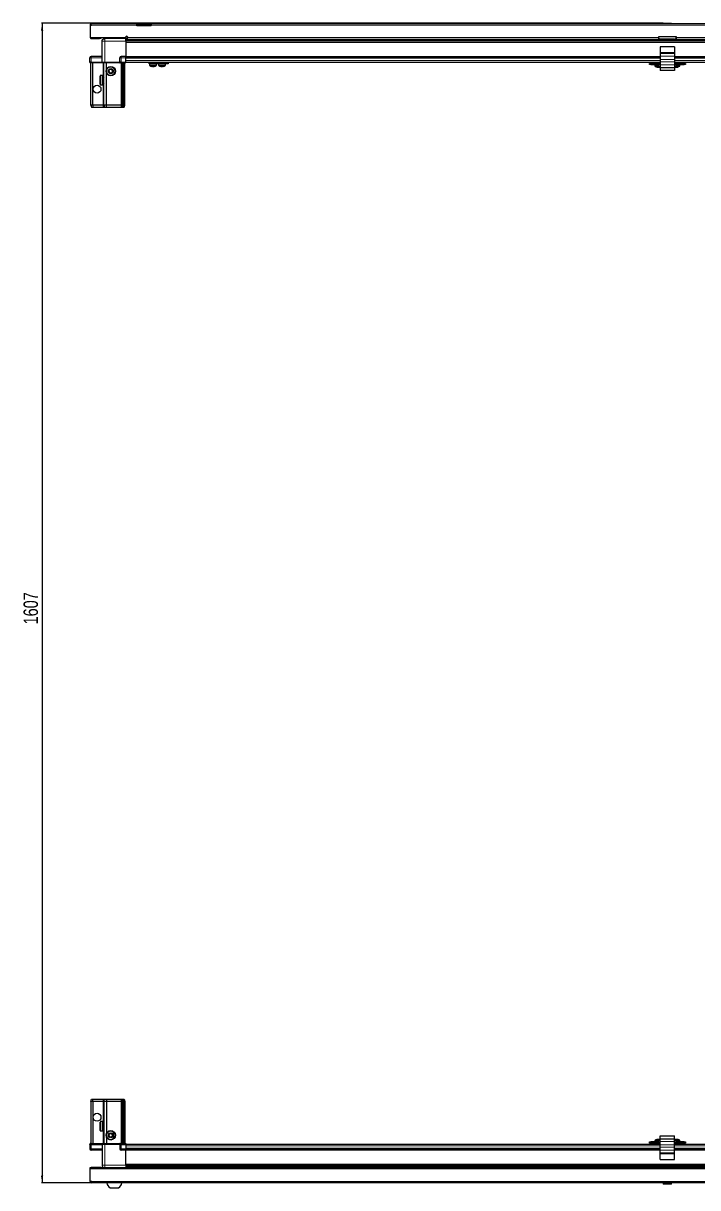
# Model space of a CAD drawing. Header units: millimetres. Extents: x 1132 to 6686, y -999 to 2272.
# Drawn here: x 1220 to 2154, y -999 to 614 of the extents above; entities that cross this region are included whole.
import ezdxf

# ---------------------------------------------------------------- set-up
doc = ezdxf.new("R2010")
doc.units = ezdxf.units.MM
doc.layers.add('FORMAT', color=7, linetype='Continuous')
doc.styles.add('SLDTEXTSTYLE0', font='TXT', dxfattribs={"width": 0.75})
doc.dimstyles.new('SLDDIMSTYLE0', dxfattribs={"dimtxt": 20, "dimasz": 10, "dimexe": 0, "dimexo": 0.0625, "dimgap": 5, "dimtad": 2, "dimdec": 1, "dimrnd": 1e-09, "dimzin": 12, "dimdsep": 46, "dimtxsty": 'SLDTEXTSTYLE0', "dimsah": 1, "dimcen": 0.09, "dimadec": 0, "dimazin": 3, "dimtfac": 1, "dimtofl": 0, "dimtmove": 0, "dimatfit": 3, "dimfxl": 0, "dimfrac": 2, "dimtolj": 1, "dimtzin": 12, "dimarcsym": 0})

# ---------------------------------------------------------------- blocks, each defined once
blk = doc.blocks.new('_D_11')
at = {"layer": 'FORMAT'}
for p, q in [((2106.7, 614.4), (1245.5, 614.4)), ((1246.5, 614.4), (1246.5, -992.6)), ((1315.1, -992.6), (1245.5, -992.6))]:
    blk.add_line(p, q, dxfattribs=at)
for points in [[(1246.5, 614.4), (1244.9, 604.4), (1248, 604.4)], [(1246.5, -992.6), (1248, -982.6), (1244.9, -982.6)]]:
    blk.add_solid(points, dxfattribs=at)
at = {"layer": 'FORMAT', "insert": (1220.7, -218.6), "char_height": 20, "attachment_point": 1, "rotation": 90, "style": 'SLDTEXTSTYLE0'}
blk.add_mtext('1607', dxfattribs=at)

msp = doc.modelspace()

# ---------------------------------------------------------------- linework, layer by layer
at = {"color": 7, "linetype": 'Continuous', "lineweight": 25}
for p, q in [((1314.59, 614.14), (1377.49, 614.14)), ((1337.85, 614.44), (1337.85, 614.14)), ((1337.85, 614.44), (1349.42, 614.44)), ((1349.42, 614.14), (1349.42, 614.44)), ((1377.49, 612.04), (1377.49, 614.14)), ((1377.49, 614.14), (1387.49, 614.14)), ((1387.49, 614.14), (1397.49, 614.14)), ((1397.49, 614.14), (2827.49, 614.14)), ((1397.49, 614.14), (1397.49, 612.04)), ((2106.7, 614.44), (2106.7, 614.14)), ((2106.7, 614.44), (2118.27, 614.44)), ((2118.27, 614.14), (2118.27, 614.44)), ((1313.99, 612.04), (1312.99, 612.04)), ((1312.99, 612.04), (1312.99, 611.14)), ((1312.99, 611.14), (1312.99, 594.64)), ((1313.99, 611.14), (1312.99, 611.14)), ((1313.99, 612.04), (1313.99, 611.14)), ((1387.49, 612.64), (1377.49, 612.64)), ((1377.49, 611.14), (1377.49, 612.04)), ((1397.49, 611.14), (1377.49, 611.14)), ((1397.49, 612.64), (1387.49, 612.64)), ((1397.49, 611.14), (1397.49, 612.04)), ((1312.99, 594.64), (1362.49, 594.64)), ((1315.09, 593.14), (1325.99, 593.14)), ((1327.99, 593.14), (1325.99, 593.14)), ((1327.99, 594.64), (1327.99, 593.14)), ((1329.49, 560.64), (1329.49, 589.64)), ((1333.24, 594.64), (1333.24, 593.14)), ((1362.49, 593.14), (1333.49, 593.14)), ((1359.74, 593.14), (1359.74, 594.64)), ((1362.49, 594.64), (1362.49, 595.49)), ((1362.49, 594.64), (1362.49, 593.14)), ((1362.49, 592.49), (1386.37, 592.49)), ((2862.49, 590.7), (1362.49, 590.7)), ((2862.49, 590.66), (1362.49, 590.66)), ((1362.49, 589.64), (1362.49, 568.64)), ((1364.49, 595.49), (1364.49, 594.74)), ((1364.49, 592.64), (1364.49, 594.74)), ((1364.49, 592.64), (2099.99, 592.64)), ((1380.99, 592.64), (1380.99, 592.49)), ((1381.15, 592.64), (1381.15, 592.49)), ((1381.36, 592.64), (1381.36, 592.49)), ((1381.91, 592.64), (1381.91, 592.49)), ((1382.32, 592.64), (1382.32, 592.49)), ((1383.21, 592.64), (1383.21, 592.49)), ((1383.79, 592.64), (1383.79, 592.49)), ((1384.93, 592.64), (1384.93, 592.49)), ((1385.63, 592.64), (1385.63, 592.49)), ((1386.37, 592.49), (1386.91, 592.49)), ((1386.91, 592.64), (1386.91, 592.49)), ((1386.91, 592.49), (1387.64, 592.49)), ((1386.91, 592.49), (1386.91, 592.49)), ((1387.09, 592.64), (1387.09, 592.49)), ((1387.59, 592.64), (1387.59, 592.49)), ((1387.64, 592.64), (1387.64, 592.49)), ((1387.64, 592.49), (1388.61, 592.49)), ((1387.64, 592.49), (1387.64, 592.49)), ((1388.61, 592.49), (2836.37, 592.49)), ((1388.93, 592.64), (1388.93, 592.49)), ((1388.95, 592.64), (1388.95, 592.49)), ((1389.64, 592.64), (1389.64, 592.49)), ((1390.82, 592.64), (1390.82, 592.49)), ((1391.43, 592.64), (1391.43, 592.49)), ((1392.38, 592.64), (1392.38, 592.49)), ((1392.84, 592.64), (1392.84, 592.49)), ((1393.47, 592.64), (1393.47, 592.49)), ((1393.72, 592.64), (1393.72, 592.49)), ((1393.96, 592.64), (1393.96, 592.49)), ((1393.99, 592.64), (1393.99, 592.49)), ((2124.99, 595.64), (2099.99, 595.64)), ((2099.99, 595.64), (2099.99, 594.74)), ((2099.99, 594.74), (2099.99, 592.64)), ((2122.49, 581.59), (2102.49, 581.59)), ((2102.49, 581.59), (2102.49, 573.86)), ((2121.99, 592.64), (2102.99, 592.64)), ((2122.49, 581.59), (2122.49, 573.86)), ((2124.99, 594.74), (2124.99, 595.64)), ((2124.99, 592.64), (2124.99, 594.74)), ((2124.99, 592.64), (2860.49, 592.64)), ((1312.49, 560.64), (1312.49, 566.64)), ((1329.49, 568.64), (1314.49, 568.64)), ((1353.99, 560.64), (1353.99, 566.64)), ((1362.49, 568.64), (1355.99, 568.64)), ((1362.49, 566.64), (1362.49, 568.64)), ((1362.49, 567.99), (2102.49, 567.99)), ((1362.49, 560.64), (1362.49, 566.64)), ((2102.49, 573.86), (2102.49, 572.42)), ((2102.49, 572.42), (2102.49, 568.65)), ((2102.49, 568.65), (2102.49, 564.32)), ((2122.49, 573.86), (2122.49, 572.42)), ((2122.49, 572.42), (2122.49, 568.65)), ((2122.49, 568.65), (2122.49, 564.32)), ((2122.49, 567.99), (2862.49, 567.99)), ((1312.49, 560.64), (1312.49, 560.3)), ((1314.49, 560.64), (1312.49, 560.64)), ((1312.49, 560.64), (1312.49, 560.3)), ((1312.49, 560.64), (1312.49, 560.64)), ((1312.49, 560.3), (1312.99, 559.44)), ((1312.49, 560.3), (1312.99, 559.44)), ((1312.99, 559.44), (1314.49, 559.44)), ((1313.99, 501.14), (1313.99, 559.44)), ((1314.49, 560.64), (1329.29, 560.64)), ((1329.29, 559.44), (1314.49, 559.44)), ((1316.49, 501.14), (1316.49, 559.44)), ((1329.29, 560.64), (1329.49, 560.64)), ((1329.49, 559.44), (1329.29, 559.44)), ((1329.49, 560.64), (1329.49, 559.44)), ((1329.49, 560.64), (1333.49, 560.64)), ((1333.49, 559.44), (1329.49, 559.44)), ((1331.99, 501.14), (1331.99, 559.44)), ((1333.49, 560.64), (1353.79, 560.64)), ((1353.79, 559.44), (1333.49, 559.44)), ((1335.49, 550.64), (1335.49, 559.44)), ((1353.79, 560.64), (1353.99, 560.64)), ((1353.99, 559.44), (1353.79, 559.44)), ((1353.99, 560.64), (1353.99, 559.44)), ((1355.99, 560.64), (1353.99, 560.64)), ((1353.99, 560.64), (1355.99, 560.64)), ((1353.99, 559.44), (1354.67, 559.44)), ((1362.49, 559.44), (1354.67, 559.44)), ((1355.99, 560.64), (1362.49, 560.64)), ((1355.99, 560.3), (1362.49, 560.3)), ((1356.99, 501.14), (1356.99, 559.44)), ((1357.99, 501.14), (1357.99, 559.44)), ((1359.49, 501.14), (1359.49, 559.44)), ((1360.99, 501.14), (1360.99, 559.44)), ((1362.49, 560.79), (2102.49, 560.79)), ((1362.49, 560.64), (1362.49, 560.3)), ((1362.49, 560.3), (1362.49, 559.44)), ((1394.94, 558.29), (1394.94, 560.79)), ((1397.94, 558.29), (1394.94, 558.29)), ((1395.29, 558.29), (1395.29, 556.38)), ((1397.94, 560.79), (1397.94, 558.29)), ((1418.14, 558.29), (1397.94, 558.29)), ((1404.79, 556.38), (1404.79, 558.29)), ((1407.74, 558.29), (1407.74, 556.38)), ((1407.79, 558.29), (1407.79, 556.38)), ((1417.29, 556.38), (1417.29, 558.29)), ((1418.14, 558.29), (1418.14, 560.79)), ((1421.14, 558.29), (1418.14, 558.29)), ((1421.14, 560.79), (1421.14, 558.29)), ((2087.49, 557.29), (2087.49, 558.79)), ((2087.49, 558.79), (2089.49, 558.79)), ((2089.49, 557.29), (2087.49, 557.29)), ((2089.49, 558.79), (2089.49, 557.29)), ((2089.49, 558.79), (2100.74, 558.79)), ((2089.49, 557.29), (2100.74, 557.29)), ((2095.24, 557.29), (2095.24, 555.38)), ((2097.49, 560.79), (2097.49, 558.79)), ((2100.74, 557.29), (2100.74, 558.79)), ((2100.74, 558.79), (2102.49, 558.79)), ((2102.49, 557.29), (2100.74, 557.29)), ((2102.49, 564.32), (2102.49, 561.1)), ((2102.49, 561.1), (2102.49, 556.77)), ((2102.49, 556.77), (2102.49, 552.79)), ((2122.49, 552.79), (2102.49, 552.79)), ((2102.49, 552.79), (2102.49, 548.79)), ((2122.49, 548.79), (2102.49, 548.79)), ((2122.49, 564.32), (2122.49, 561.1)), ((2122.49, 561.1), (2122.49, 556.77)), ((2122.49, 560.79), (2862.49, 560.79)), ((2122.49, 558.79), (2124.24, 558.79)), ((2124.24, 557.29), (2122.49, 557.29)), ((2122.49, 556.77), (2122.49, 552.79)), ((2122.49, 553.99), (2122.74, 553.91)), ((2122.49, 552.79), (2122.49, 548.79)), ((2124.24, 558.79), (2124.24, 557.29)), ((2124.24, 558.79), (2135.49, 558.79)), ((2124.24, 557.29), (2135.49, 557.29)), ((2127.49, 558.79), (2127.49, 560.79)), ((2129.74, 555.38), (2129.74, 557.29)), ((2135.49, 557.29), (2135.49, 558.79)), ((2135.49, 558.79), (2137.49, 558.79)), ((2137.49, 557.29), (2135.49, 557.29)), ((2137.49, 558.79), (2137.49, 557.29)), ((1326.79, 529.94), (1326.79, 541.34)), ((1330.49, 542.14), (1327.59, 542.14)), ((1329.99, 542.04), (1330.49, 542.04)), ((1329.99, 542.04), (1329.99, 541.88)), ((1329.99, 541.88), (1330.49, 541.88)), ((1329.99, 541.39), (1330.49, 541.39)), ((1329.99, 541.39), (1329.99, 541.01)), ((1329.99, 541.01), (1330.49, 541.01)), ((1329.99, 540.17), (1330.49, 540.17)), ((1329.99, 540.17), (1329.99, 539.62)), ((1329.99, 539.62), (1330.49, 539.62)), ((1329.99, 538.51), (1330.49, 538.51)), ((1329.99, 538.51), (1329.99, 537.83)), ((1329.99, 537.83), (1330.49, 537.83)), ((1329.99, 536.57), (1330.49, 536.57)), ((1329.99, 536.57), (1329.99, 535.84)), ((1329.99, 536.27), (1330.49, 536.27)), ((1329.99, 535.84), (1330.49, 535.84)), ((1329.99, 534.54), (1330.49, 534.54)), ((1329.99, 534.54), (1329.99, 533.82)), ((1329.99, 534.41), (1330.49, 534.41)), ((1329.99, 533.82), (1330.49, 533.82)), ((1329.99, 532.61), (1330.49, 532.61)), ((1329.99, 532.61), (1329.99, 531.98)), ((1330.49, 542.04), (1330.49, 542.14)), ((1330.49, 541.88), (1330.49, 542.04)), ((1330.49, 541.39), (1330.49, 541.88)), ((1330.49, 541.01), (1330.49, 541.39)), ((1330.49, 540.17), (1330.49, 541.01)), ((1330.49, 539.62), (1330.49, 540.17)), ((1330.59, 540.04), (1330.49, 540.04)), ((1330.49, 538.51), (1330.49, 539.62)), ((1330.49, 537.83), (1330.49, 538.51)), ((1330.49, 536.57), (1330.49, 537.83)), ((1330.49, 536.27), (1330.49, 536.57)), ((1330.49, 534.54), (1330.49, 535.84)), ((1330.49, 533.82), (1330.49, 534.41)), ((1330.49, 532.61), (1330.49, 533.82)), ((1330.49, 531.98), (1330.49, 532.61)), ((1330.59, 538.52), (1330.59, 540.04)), ((1330.59, 531.24), (1330.59, 538.52)), ((1331.47, 538.95), (1330.99, 539.64)), ((1330.99, 531.64), (1330.99, 539.64)), ((1331.96, 539.64), (1331.47, 538.95)), ((1331.47, 532.33), (1331.47, 538.95)), ((1331.99, 539.64), (1331.96, 539.64)), ((1331.96, 531.64), (1331.96, 539.64)), ((1335.49, 501.14), (1335.49, 545.64)), ((1327.59, 529.14), (1330.49, 529.14)), ((1329.99, 531.98), (1330.49, 531.98)), ((1329.99, 530.98), (1330.49, 530.98)), ((1329.99, 530.98), (1329.99, 530.5)), ((1329.99, 530.5), (1330.49, 530.5)), ((1329.99, 529.81), (1330.49, 529.81)), ((1329.99, 529.81), (1329.99, 529.52)), ((1329.99, 529.52), (1330.49, 529.52)), ((1329.99, 529.21), (1330.49, 529.21)), ((1329.99, 529.21), (1329.99, 529.14)), ((1329.99, 529.14), (1330.49, 529.14)), ((1330.49, 530.98), (1330.49, 531.98)), ((1330.49, 531.24), (1330.59, 531.24)), ((1330.49, 530.5), (1330.49, 530.98)), ((1330.49, 529.81), (1330.49, 530.5)), ((1330.49, 529.52), (1330.49, 529.81)), ((1330.49, 529.21), (1330.49, 529.52)), ((1330.49, 529.14), (1330.49, 529.21)), ((1330.49, 529.14), (1330.49, 529.14)), ((1330.99, 531.64), (1331.47, 532.33)), ((1331.47, 532.33), (1331.96, 531.64)), ((1331.96, 531.64), (1331.99, 531.64)), ((1316.49, 501.14), (1313.99, 501.14)), ((1313.99, 501.14), (1314.79, 498.14)), ((1330.99, 501.14), (1316.49, 501.14)), ((1316.49, 501.14), (1316.64, 498.14)), ((1331.99, 501.14), (1330.99, 501.14)), ((1335.49, 501.14), (1331.99, 501.14)), ((1331.99, 501.14), (1332.79, 498.14)), ((1355.99, 501.14), (1335.49, 501.14)), ((1335.82, 498.14), (1335.49, 501.14)), ((1356.99, 501.14), (1355.99, 501.14)), ((1357.99, 501.14), (1356.99, 501.14)), ((1357.79, 498.14), (1356.99, 501.14)), ((1359.49, 501.14), (1357.99, 501.14)), ((1358.53, 498.14), (1357.99, 501.14)), ((1359.03, 498.14), (1359.49, 501.14)), ((1360.99, 501.14), (1359.49, 501.14)), ((1360.18, 498.14), (1360.99, 501.14)), ((1314.79, 498.14), (1316.64, 498.14)), ((1316.64, 498.14), (1330.99, 498.14)), ((1330.99, 498.14), (1332.79, 498.14)), ((1332.79, 498.14), (1335.82, 498.14)), ((1335.82, 498.14), (1355.99, 498.14)), ((1355.99, 498.14), (1357.79, 498.14)), ((1357.79, 498.14), (1358.53, 498.14)), ((1358.53, 498.14), (1359.03, 498.14)), ((1359.03, 498.14), (1360.18, 498.14)), ((1313.99, -879.56), (1314.79, -876.56)), ((1316.49, -879.56), (1313.99, -879.56)), ((1313.99, -879.56), (1313.99, -937.86)), ((1314.79, -876.56), (1316.64, -876.56)), ((1316.49, -879.56), (1316.64, -876.56)), ((1316.49, -879.56), (1316.49, -937.86)), ((1330.99, -879.56), (1316.49, -879.56)), ((1316.64, -876.56), (1330.99, -876.56)), ((1330.99, -876.56), (1332.79, -876.56)), ((1331.99, -879.56), (1330.99, -879.56)), ((1331.99, -879.56), (1332.79, -876.56)), ((1335.49, -879.56), (1331.99, -879.56)), ((1331.99, -879.56), (1331.99, -937.86)), ((1332.79, -876.56), (1335.82, -876.56)), ((1335.82, -876.56), (1335.49, -879.56)), ((1335.49, -879.56), (1335.49, -924.06)), ((1355.99, -879.56), (1335.49, -879.56)), ((1335.82, -876.56), (1355.99, -876.56)), ((1355.99, -876.56), (1357.79, -876.56)), ((1356.99, -879.56), (1355.99, -879.56)), ((1357.79, -876.56), (1356.99, -879.56)), ((1357.99, -879.56), (1356.99, -879.56)), ((1356.99, -879.56), (1356.99, -937.86)), ((1357.79, -876.56), (1358.53, -876.56)), ((1358.53, -876.56), (1357.99, -879.56)), ((1357.99, -879.56), (1357.99, -937.86)), ((1359.49, -879.56), (1357.99, -879.56)), ((1358.53, -876.56), (1359.03, -876.56)), ((1359.03, -876.56), (1359.49, -879.56)), ((1359.03, -876.56), (1360.18, -876.56)), ((1359.49, -879.56), (1359.49, -937.86)), ((1360.99, -879.56), (1359.49, -879.56)), ((1360.18, -876.56), (1360.99, -879.56)), ((1360.99, -879.56), (1360.99, -937.86)), ((1326.79, -919.76), (1326.79, -908.36)), ((1329.99, -907.56), (1327.59, -907.56)), ((1329.99, -907.56), (1329.99, -907.57)), ((1329.99, -907.57), (1330.49, -907.57)), ((1329.99, -907.76), (1330.49, -907.76)), ((1329.99, -907.76), (1329.99, -907.97)), ((1329.99, -907.97), (1330.49, -907.97)), ((1329.99, -908.55), (1330.49, -908.55)), ((1329.99, -908.55), (1329.99, -908.98)), ((1329.99, -908.98), (1330.49, -908.98)), ((1329.99, -909.88), (1330.49, -909.88)), ((1329.99, -909.88), (1329.99, -910.48)), ((1329.99, -910.48), (1330.49, -910.48)), ((1329.99, -911.63), (1330.49, -911.63)), ((1329.99, -911.63), (1329.99, -912.33)), ((1329.99, -912.33), (1330.49, -912.33)), ((1329.99, -913.61), (1330.49, -913.61)), ((1329.99, -913.61), (1329.99, -914.35)), ((1329.99, -913.76), (1330.49, -913.76)), ((1329.99, -914.26), (1330.49, -914.26)), ((1329.99, -914.35), (1330.49, -914.35)), ((1329.99, -915.64), (1330.49, -915.64)), ((1329.99, -915.64), (1329.99, -916.34)), ((1329.99, -916.34), (1330.49, -916.34)), ((1329.99, -917.51), (1330.49, -917.51)), ((1329.99, -917.51), (1329.99, -918.11)), ((1329.99, -918.11), (1330.49, -918.11)), ((1329.99, -919.04), (1330.49, -919.04)), ((1329.99, -919.04), (1329.99, -919.48)), ((1329.99, -919.48), (1330.49, -919.48)), ((1330.49, -907.76), (1330.49, -907.57)), ((1330.49, -907.97), (1330.49, -907.76)), ((1330.49, -908.55), (1330.49, -907.97)), ((1330.49, -908.98), (1330.49, -908.55)), ((1330.49, -909.88), (1330.49, -908.98)), ((1330.59, -909.66), (1330.49, -909.66)), ((1330.49, -910.48), (1330.49, -909.88)), ((1330.49, -911.63), (1330.49, -910.48)), ((1330.49, -912.33), (1330.49, -911.63)), ((1330.49, -913.61), (1330.49, -912.33)), ((1330.49, -913.76), (1330.49, -913.61)), ((1330.49, -914.35), (1330.49, -914.26)), ((1330.49, -915.64), (1330.49, -914.35)), ((1330.49, -916.34), (1330.49, -915.64)), ((1330.49, -917.51), (1330.49, -916.34)), ((1330.49, -918.11), (1330.49, -917.51)), ((1330.49, -919.04), (1330.49, -918.11)), ((1330.49, -918.46), (1330.59, -918.46)), ((1330.49, -919.48), (1330.49, -919.04)), ((1330.49, -920.09), (1330.49, -919.48)), ((1330.59, -918.46), (1330.59, -909.66)), ((1331.47, -910.75), (1330.99, -910.06)), ((1330.99, -918.06), (1330.99, -910.06)), ((1330.99, -918.06), (1331.47, -917.37)), ((1331.96, -910.06), (1331.47, -910.75)), ((1331.47, -917.37), (1331.47, -910.75)), ((1331.47, -917.37), (1331.96, -918.06)), ((1331.99, -910.06), (1331.96, -910.06)), ((1331.96, -918.06), (1331.96, -910.06)), ((1331.96, -918.06), (1331.99, -918.06)), ((1327.59, -920.56), (1329.99, -920.56)), ((1329.99, -920.09), (1330.49, -920.09)), ((1329.99, -920.09), (1329.99, -920.33)), ((1329.99, -920.33), (1330.49, -920.33)), ((1329.99, -920.55), (1330.49, -920.55)), ((1329.99, -920.55), (1329.99, -920.56)), ((1329.99, -920.56), (1330.49, -920.56)), ((1330.49, -920.33), (1330.49, -920.09)), ((1330.49, -920.55), (1330.49, -920.33)), ((1330.49, -920.56), (1330.49, -920.55)), ((1335.49, -929.06), (1335.49, -937.86)), ((2087.49, -937.21), (2087.49, -935.71)), ((2087.49, -935.71), (2089.49, -935.71)), ((2089.49, -935.71), (2089.49, -937.21)), ((2100.74, -935.71), (2089.49, -935.71)), ((2095.24, -933.81), (2095.24, -935.71)), ((2100.74, -937.21), (2100.74, -935.71)), ((2100.74, -935.71), (2102.49, -935.71)), ((2101.16, -932.23), (2101.16, -932.23)), ((2102.49, -927.21), (2122.49, -927.21)), ((2102.49, -931.21), (2102.49, -927.21)), ((2102.49, -931.21), (2122.49, -931.21)), ((2102.49, -935.2), (2102.49, -931.21)), ((2102.49, -939.52), (2102.49, -935.2)), ((2122.49, -931.21), (2122.49, -927.21)), ((2122.49, -935.2), (2122.49, -931.21)), ((2122.49, -939.52), (2122.49, -935.2)), ((2122.49, -935.71), (2124.24, -935.71)), ((2124.24, -935.71), (2124.24, -937.21)), ((2135.49, -935.71), (2124.24, -935.71)), ((2126.16, -932.23), (2126.16, -932.23)), ((2129.74, -935.71), (2129.74, -933.81)), ((2135.49, -937.21), (2135.49, -935.71)), ((2135.49, -935.71), (2137.49, -935.71)), ((2137.49, -935.71), (2137.49, -937.21)), ((1312.99, -937.86), (1312.49, -938.73)), ((1312.49, -939.06), (1312.49, -938.73)), ((1312.49, -939.06), (1314.49, -939.06)), ((1312.49, -939.06), (1312.49, -945.06)), ((1314.49, -937.86), (1312.99, -937.86)), ((1314.49, -937.86), (1329.29, -937.86)), ((1329.29, -939.06), (1314.49, -939.06)), ((1314.49, -939.06), (1329.29, -939.06)), ((1329.49, -947.06), (1314.49, -947.06)), ((1329.29, -937.86), (1329.49, -937.86)), ((1329.49, -939.06), (1329.29, -939.06)), ((1329.49, -939.06), (1329.49, -937.86)), ((1329.49, -937.86), (1333.49, -937.86)), ((1333.49, -939.06), (1329.49, -939.06)), ((1329.49, -939.06), (1329.49, -968.06)), ((1333.49, -937.86), (1353.79, -937.86)), ((1353.79, -939.06), (1333.49, -939.06)), ((1353.79, -937.86), (1353.99, -937.86)), ((1353.99, -939.06), (1353.79, -939.06)), ((1353.99, -939.06), (1353.99, -937.86)), ((1354.67, -937.86), (1353.99, -937.86)), ((1353.99, -939.06), (1355.99, -939.06)), ((1353.99, -939.06), (1353.99, -945.06)), ((1354.67, -937.86), (1362.49, -937.86)), ((1362.49, -938.73), (1355.99, -938.73)), ((1362.49, -939.06), (1355.99, -939.06)), ((1355.99, -939.06), (1362.49, -939.06)), ((1362.49, -947.06), (1355.99, -947.06)), ((1362.49, -937.86), (1362.49, -938.73)), ((1362.49, -938.73), (1362.49, -938.73)), ((1362.49, -939.06), (1362.49, -938.73)), ((1362.49, -939.06), (1362.49, -939.06)), ((1362.49, -939.06), (1362.49, -945.06)), ((2102.49, -939.21), (1362.49, -939.21)), ((1362.49, -945.06), (1362.49, -947.06)), ((2102.49, -946.41), (1362.49, -946.41)), ((1362.49, -968.06), (1362.49, -947.06)), ((2089.49, -937.21), (2087.49, -937.21)), ((2100.74, -937.21), (2089.49, -937.21)), ((2097.49, -937.21), (2097.49, -939.21)), ((2102.49, -937.21), (2100.74, -937.21)), ((2102.49, -942.75), (2102.49, -939.52)), ((2102.49, -947.07), (2102.49, -942.75)), ((2102.49, -950.84), (2102.49, -947.07)), ((2102.49, -952.29), (2102.49, -950.84)), ((2124.24, -937.21), (2122.49, -937.21)), ((2862.49, -939.21), (2122.49, -939.21)), ((2122.49, -942.75), (2122.49, -939.52)), ((2122.49, -947.07), (2122.49, -942.75)), ((2862.49, -946.41), (2122.49, -946.41)), ((2122.49, -950.84), (2122.49, -947.07)), ((2122.49, -952.29), (2122.49, -950.84)), ((2135.49, -937.21), (2124.24, -937.21)), ((2127.49, -939.21), (2127.49, -937.21)), ((2137.49, -937.21), (2135.49, -937.21)), ((2102.49, -960.01), (2102.49, -952.29)), ((2102.49, -960.01), (2122.49, -960.01)), ((2122.49, -960.01), (2122.49, -952.29)), ((1312.99, -971.06), (2911.99, -971.06)), ((1312.99, -973.16), (1312.99, -971.06)), ((1312.99, -990.46), (1312.99, -973.16)), ((1327.99, -970.96), (1315.09, -970.96)), ((1327.99, -970.96), (1327.99, -971.06)), ((1362.49, -969.09), (2862.49, -969.09)), ((1362.49, -969.12), (2862.49, -969.12)), ((1386.37, -970.91), (1362.49, -970.91)), ((1380.99, -971.06), (1380.99, -970.91)), ((1381.03, -971.06), (1381.03, -970.91)), ((1381.3, -971.06), (1381.3, -970.91)), ((1381.56, -971.06), (1381.56, -970.91)), ((1382.21, -971.06), (1382.21, -970.91)), ((1382.67, -971.06), (1382.67, -970.91)), ((1383.64, -971.06), (1383.64, -970.91)), ((1384.26, -971.06), (1384.26, -970.91)), ((1385.45, -971.06), (1385.45, -970.91)), ((1386.11, -971.06), (1386.11, -970.91)), ((1386.16, -971.06), (1386.16, -970.91)), ((1387.45, -970.91), (1386.37, -970.91)), ((1388.19, -970.91), (1387.45, -970.91)), ((1387.45, -971.06), (1387.45, -970.91)), ((1387.45, -970.91), (1387.45, -970.91)), ((1387.47, -971.06), (1387.47, -970.91)), ((1387.96, -971.06), (1387.96, -970.91)), ((1388.19, -971.06), (1388.19, -970.91)), ((1388.61, -970.91), (1388.19, -970.91)), ((1388.19, -970.91), (1388.19, -970.91)), ((2836.37, -970.91), (1388.61, -970.91)), ((1389.46, -971.06), (1389.46, -970.91)), ((1390.15, -971.06), (1390.15, -970.91)), ((1391.28, -971.06), (1391.28, -970.91)), ((1391.86, -971.06), (1391.86, -970.91)), ((1392.73, -971.06), (1392.73, -970.91)), ((1393.13, -971.06), (1393.13, -970.91)), ((1393.66, -971.06), (1393.66, -970.91)), ((1393.85, -971.06), (1393.85, -970.91)), ((1393.99, -971.06), (1393.99, -970.91)), ((1315.09, -990.46), (1312.99, -990.46)), ((1315.09, -990.46), (1315.09, -992.56)), ((2909.89, -992.56), (1315.09, -992.56)), ((1340.49, -999.16), (1352.49, -999.16)), ((2107.69, -992.56), (2106.7, -993.55)), ((2106.7, -993.55), (2106.7, -994.06)), ((2118.27, -993.55), (2106.7, -993.55)), ((2118.27, -994.06), (2106.7, -994.06)), ((2118.27, -993.55), (2117.29, -992.56)), ((2118.27, -994.06), (2118.27, -993.55))]:
    msp.add_line(p, q, dxfattribs=at)
at = {"color": 8, "linetype": 'Continuous', "lineweight": 18}
for p, q in [((1387.49, 612.64), (1387.49, 614.14)), ((1377.49, 612.04), (1313.99, 612.04)), ((2827.49, 612.04), (1397.49, 612.04)), ((1315.09, 594.64), (1315.09, 593.14)), ((1325.99, 593.14), (1325.99, 594.64)), ((1333.49, 589.64), (1362.49, 589.64)), ((1333.49, 560.64), (1333.49, 589.64)), ((1362.49, 593.14), (1364.49, 593.14)), ((2862.49, 591.9), (1362.49, 591.9)), ((1362.49, 589.45), (2862.49, 589.45)), ((2862.49, 588.04), (1362.49, 588.04)), ((1364.49, 594.74), (2099.99, 594.74)), ((2099.99, 593.14), (2101.33, 593.14)), ((2123.65, 593.14), (2124.99, 593.14)), ((2124.99, 594.74), (2860.49, 594.74)), ((1312.49, 566.64), (1314.49, 566.64)), ((1314.49, 568.64), (1314.49, 566.64)), ((1314.49, 560.64), (1314.49, 566.64)), ((1314.49, 566.64), (1329.49, 566.64)), ((1353.99, 566.64), (1355.99, 566.64)), ((1355.99, 566.64), (1355.99, 568.64)), ((1355.99, 566.64), (1362.49, 566.64)), ((1355.99, 560.64), (1355.99, 566.64)), ((1362.49, 568.64), (2102.49, 568.64)), ((1362.49, 565.99), (2102.49, 565.99)), ((2122.49, 573.86), (2102.49, 573.86)), ((2122.49, 572.42), (2102.49, 572.42)), ((2122.49, 568.65), (2102.49, 568.65)), ((2122.49, 568.64), (2862.49, 568.64)), ((2122.49, 565.99), (2862.49, 565.99)), ((1314.49, 560.64), (1314.49, 559.44)), ((1329.29, 559.44), (1329.29, 560.64)), ((1330.99, 539.64), (1330.99, 559.44)), ((1333.49, 560.64), (1333.49, 559.44)), ((1353.79, 559.44), (1353.79, 560.64)), ((1355.99, 560.64), (1355.99, 560.3)), ((1355.99, 501.14), (1355.99, 559.44)), ((1362.49, 562.79), (2102.49, 562.79)), ((1404.79, 556.38), (1395.29, 556.38)), ((1404.59, 556.01), (1395.48, 556.01)), ((1407.79, 556.38), (1407.74, 556.38)), ((1417.29, 556.38), (1407.79, 556.38)), ((1407.98, 556.01), (1407.93, 556.01)), ((1417.09, 556.01), (1407.98, 556.01)), ((2102.49, 555.38), (2095.24, 555.38)), ((2102.49, 555.01), (2095.43, 555.01)), ((2122.49, 564.32), (2102.49, 564.32)), ((2122.49, 561.1), (2102.49, 561.1)), ((2122.49, 556.77), (2102.49, 556.77)), ((2122.49, 562.79), (2862.49, 562.79)), ((2129.74, 555.38), (2122.49, 555.38)), ((2129.54, 555.01), (2122.49, 555.01)), ((1327.59, 529.14), (1327.59, 542.14)), ((1330.99, 501.14), (1330.99, 531.64)), ((1330.99, 501.14), (1330.99, 498.14)), ((1355.99, 498.14), (1355.99, 501.14)), ((1330.99, -879.56), (1330.99, -876.56)), ((1330.99, -879.56), (1330.99, -910.06)), ((1355.99, -876.56), (1355.99, -879.56)), ((1355.99, -879.56), (1355.99, -937.86)), ((1327.59, -920.56), (1327.59, -907.56)), ((1330.99, -918.06), (1330.99, -937.86)), ((2095.24, -933.81), (2099.99, -933.81)), ((2095.43, -933.44), (2099.99, -933.44)), ((2099.99, -933.44), (2102.49, -933.44)), ((2099.99, -933.81), (2102.49, -933.81)), ((2102.49, -935.2), (2122.49, -935.2)), ((2122.49, -933.44), (2124.99, -933.44)), ((2122.49, -933.81), (2124.99, -933.81)), ((2124.99, -933.44), (2129.54, -933.44)), ((2124.99, -933.81), (2129.74, -933.81)), ((1312.49, -945.06), (1314.49, -945.06)), ((1314.49, -939.06), (1314.49, -937.86)), ((1314.49, -939.06), (1314.49, -945.06)), ((1314.49, -945.06), (1329.49, -945.06)), ((1314.49, -947.06), (1314.49, -945.06)), ((1329.29, -939.06), (1329.29, -937.86)), ((1333.49, -939.06), (1333.49, -937.86)), ((1333.49, -939.06), (1333.49, -968.06)), ((1353.79, -939.06), (1353.79, -937.86)), ((1353.99, -945.06), (1355.99, -945.06)), ((1355.99, -939.06), (1355.99, -938.73)), ((1355.99, -939.06), (1355.99, -945.06)), ((1355.99, -945.06), (1362.49, -945.06)), ((1355.99, -945.06), (1355.99, -947.06)), ((1362.49, -939.06), (1362.49, -938.73)), ((2102.49, -941.21), (1362.49, -941.21)), ((2102.49, -944.41), (1362.49, -944.41)), ((2102.49, -947.06), (1362.49, -947.06)), ((2102.49, -939.52), (2122.49, -939.52)), ((2102.49, -942.75), (2122.49, -942.75)), ((2102.49, -947.07), (2122.49, -947.07)), ((2102.49, -950.84), (2122.49, -950.84)), ((2862.49, -941.21), (2122.49, -941.21)), ((2862.49, -944.41), (2122.49, -944.41)), ((2862.49, -947.06), (2122.49, -947.06)), ((1333.49, -968.06), (1362.49, -968.06)), ((1362.49, -966.46), (2862.49, -966.46)), ((2862.49, -967.88), (1362.49, -967.88)), ((2102.49, -952.29), (2122.49, -952.29)), ((2911.99, -973.16), (1312.99, -973.16)), ((1315.09, -971.06), (1315.09, -970.96)), ((1362.49, -970.33), (2862.49, -970.33)), ((2909.89, -990.46), (1315.09, -990.46))]:
    msp.add_line(p, q, dxfattribs=at)
at = {"color": 7, "linetype": 'Continuous', "lineweight": 25, "flags": 128}
for points in [[(2102.49, -932.41), (2102.48, -932.41), (2102.17, -932.31)], [(2122.84, -932.31), (2122.52, -932.4), (2122.49, -932.41)], [(1315.09, -970.96), (1314.68, -971), (1314.45, -971.06)]]:
    msp.add_lwpolyline(points, dxfattribs=at)
at = {"color": 7, "linetype": 'Continuous', "lineweight": 25}
for centre, radius in [((1341.49, 548.14), 6.5), ((1341.49, 548.14), 3.46), ((1322.49, 523.14), 5.5), ((1322.49, -901.56), 5.5), ((1341.49, -926.56), 6.5), ((1341.49, -926.56), 3.46)]:
    msp.add_circle(centre, radius, dxfattribs=at)
at = {"color": 8, "linetype": 'Continuous', "lineweight": 18}
for centre in [(1341.49, 548.14), (1341.49, -926.56)]:
    msp.add_circle(centre, 5.7, dxfattribs=at)
at = {"color": 7, "linetype": 'Continuous', "lineweight": 25}
for centre, radius, start, end in [((1315.09, 595.24), 2.1, 196.60155, 270), ((1363.49, 595.49), 1, 0, 180), ((2102.99, 595.64), 3, 180, 270), ((2121.99, 595.64), 3, 270, 360), ((1314.49, 566.64), 2, 90, 180), ((1355.99, 566.64), 2, 90, 180), ((1341.49, 548.14), 2.5, 134.92207, 194.92207), ((1341.49, 548.14), 2.5, 74.92207, 134.92207), ((1341.49, 548.14), 2.5, 14.92207, 74.92207), ((1341.49, 548.14), 2.5, 314.92207, 14.92207), ((1395.74, 556.38), 0.45, 180, 235.28209), ((1400.04, 562.59), 8, 235.28209, 258.9392), ((1400.04, 562.59), 8, 281.00757, 304.71791), ((1404.34, 556.38), 0.45, 304.71791, 0), ((1408.19, 556.38), 0.45, 180, 235.28209), ((1408.24, 556.38), 0.45, 180, 235.28209), ((1412.49, 562.59), 8, 235.28209, 256.54113), ((1412.54, 562.59), 8, 235.28209, 259.06255), ((1412.54, 562.59), 8, 280.87532, 304.71791), ((1416.84, 556.38), 0.45, 304.71791, 0), ((2095.69, 555.38), 0.45, 180, 235.28209), ((2099.99, 561.59), 8, 235.28209, 259.10263), ((2099.99, 561.59), 8, 280.79755, 288.20996), ((2124.99, 561.59), 8, 286.33055, 304.71791), ((2129.29, 555.38), 0.45, 304.71791, 0), ((1327.59, 541.34), 0.8, 90, 180), ((1330.99, 540.04), 0.4, 180, 270), ((1341.49, 548.14), 2.5, 194.92207, 254.92207), ((1341.49, 548.14), 2.5, 254.92207, 314.92207), ((1327.59, 529.94), 0.8, 180, 270), ((1330.99, 531.24), 0.4, 90, 180), ((1327.59, -908.36), 0.8, 90, 180), ((1330.99, -909.66), 0.4, 180, 270), ((1330.99, -918.46), 0.4, 90, 180), ((1327.59, -919.76), 0.8, 180, 270), ((1341.49, -926.56), 2.5, 147.37605, 207.37605), ((1341.49, -926.56), 2.5, 207.37605, 267.37605), ((1341.49, -926.56), 2.5, 87.37605, 147.37605), ((1341.49, -926.56), 2.5, 267.37605, 327.37605), ((1341.49, -926.56), 2.5, 27.37605, 87.37605), ((1341.49, -926.56), 2.5, 327.37605, 27.37605), ((2095.69, -933.81), 0.45, 124.71791, 180), ((2099.99, -940.01), 8, 105.59831, 124.71791), ((2124.99, -940.01), 8, 55.28209, 74.20809), ((2129.29, -933.81), 0.45, 0, 55.28209), ((1314.49, -945.06), 2, 180, 270), ((1355.99, -945.06), 2, 180, 270), ((1315.09, -990.46), 2.1, 180, 270), ((1315.09, -990.46), 0.6, 180, 270), ((1347.51, -989.54), 11.91, 194.70035, 233.8734), ((1345.46, -989.54), 11.91, 306.1266, 345.29965)]:
    msp.add_arc(centre, radius, start, end, dxfattribs=at)
for centre, start_param, end_param in [((1355.99, 556.84), 0, 0.7227342), ((1355.99, -935.26), 2.4188584, 3.1415927)]:
    msp.add_ellipse(centre, major_axis=(0, 3.46), ratio=0.5773503, start_param=start_param, end_param=end_param, dxfattribs=at)
for points, knots in [([(1314.61, 614.05), (1314.52, 614.04), (1314.19, 613.99), (1313.7, 613.66), (1313.23, 613.11), (1313.02, 612.53), (1313, 612.16), (1312.99, 612.04)], [0, 0, 0, 0, 0.0979668, 0.3537447, 0.6095195, 0.8652942, 1, 1, 1, 1]), ([(1313.99, 612.04), (1314.03, 612.29), (1314.12, 612.78), (1314.26, 613.43), (1314.39, 613.89), (1314.5, 614.11), (1314.57, 614.13), (1314.59, 614.14)], [0, 0, 0, 0, 0.2302553, 0.4485219, 0.6667858, 0.8850496, 1, 1, 1, 1]), ([(1329.49, 589.64), (1329.54, 590.08), (1329.61, 590.76), (1330.04, 591.57), (1330.5, 592.13), (1331.06, 592.58), (1331.87, 593.02), (1332.55, 593.09), (1332.99, 593.14)], [0, 0, 0, 0, 0.2394568, 0.3683607, 0.5, 0.6316393, 0.7605432, 1, 1, 1, 1]), ([(1333.49, 593.14), (1333.42, 593.14), (1333.29, 593.14), (1333.13, 593.14), (1333.01, 593.14), (1333, 593.14), (1332.99, 593.14)], [0, 0, 0, 0, 0.2493943, 0.5003335, 0.7501667, 1, 1, 1, 1]), ([(1362.49, 589.64), (1362.49, 590.03), (1362.49, 590.82), (1362.49, 591.87), (1362.49, 592.66), (1362.49, 593.08), (1362.49, 593.12), (1362.49, 593.14)], [0, 0, 0, 0, 0.2146939, 0.4293877, 0.6440816, 0.8587754, 1, 1, 1, 1]), ([(1338.7, 548.89), (1339.07, 549.25), (1339.75, 549.93), (1340.43, 550.61), (1340.75, 550.93)], [0, 0, 0, 0, 0.5346859, 1, 1, 1, 1]), ([(1339.44, 546.1), (1339.36, 546.43), (1339.14, 547.23), (1338.89, 548.19), (1338.73, 548.77), (1338.7, 548.89)], [0, 0, 0, 0, 0.36290056, 0.86687533, 1, 1, 1, 1]), ([(1340.75, 550.93), (1341.24, 550.79), (1342.17, 550.54), (1343.1, 550.29), (1343.53, 550.18)], [0, 0, 0, 0, 0.5346859, 1, 1, 1, 1]), ([(1343.53, 550.18), (1343.56, 550.06), (1343.72, 549.48), (1343.98, 548.52), (1344.19, 547.72), (1344.28, 547.39)], [0, 0, 0, 0, 0.1331247, 0.6370994, 1, 1, 1, 1]), ([(1398.54, 554.73), (1398.54, 554.73), (1398.54, 554.73), (1398.4, 554.76), (1398.22, 554.81), (1398.07, 554.87), (1398, 554.9), (1397.99, 554.91), (1397.99, 554.91), (1398, 554.91), (1398.02, 554.91), (1398.09, 554.89), (1398.38, 554.82), (1398.76, 554.75), (1399.17, 554.72), (1399.45, 554.75), (1399.6, 554.81), (1399.71, 554.88), (1399.78, 554.91), (1399.8, 554.91), (1399.83, 554.91), (1399.85, 554.91), (1399.89, 554.9), (1399.99, 554.87), (1400.15, 554.8), (1400.37, 554.74), (1400.67, 554.72), (1401.01, 554.75), (1401.32, 554.8), (1401.56, 554.85), (1401.68, 554.87), (1401.76, 554.89), (1401.81, 554.9), (1401.85, 554.91), (1401.86, 554.91), (1401.87, 554.91), (1401.87, 554.91)], [0, 0, 0, 0, 0.0260981, 0.0798373, 0.1372046, 0.1783571, 0.1990393, 0.2033396, 0.2076895, 0.2107229, 0.2145438, 0.2214795, 0.2486016, 0.3557772, 0.404897, 0.4544227, 0.54605, 0.5914038, 0.5971187, 0.6013251, 0.6043817, 0.6074438, 0.6119905, 0.6242286, 0.6785193, 0.7597502, 0.8043048, 0.8490258, 0.923625, 0.9513598, 0.9687075, 0.9799959, 0.9911421, 0.9954732, 0.998845, 1, 1, 1, 1]), ([(1401.87, 554.91), (1401.88, 554.91), (1401.88, 554.91), (1401.89, 554.9), (1401.84, 554.87), (1401.7, 554.8), (1401.56, 554.75), (1401.51, 554.72), (1401.55, 554.73), (1401.57, 554.74)], [0, 0, 0, 0, 0.0151829, 0.0365363, 0.0956997, 0.3601423, 0.6752387, 0.8745348, 1, 1, 1, 1]), ([(1411.02, 554.73), (1411.03, 554.73), (1411.05, 554.73), (1410.91, 554.78), (1410.75, 554.84), (1410.63, 554.89), (1410.63, 554.91), (1410.63, 554.91), (1410.65, 554.91), (1410.67, 554.91), (1410.76, 554.89), (1411.1, 554.81), (1411.52, 554.73), (1411.96, 554.73), (1412.18, 554.76), (1412.35, 554.81), (1412.47, 554.87), (1412.55, 554.9), (1412.6, 554.91), (1412.62, 554.91), (1412.64, 554.91), (1412.67, 554.91), (1412.73, 554.89), (1412.86, 554.82), (1413.01, 554.75), (1413.32, 554.72), (1413.7, 554.75), (1414.09, 554.81), (1414.39, 554.88), (1414.5, 554.91), (1414.52, 554.91), (1414.53, 554.91), (1414.54, 554.91), (1414.54, 554.9), (1414.48, 554.87), (1414.3, 554.8), (1414.1, 554.74), (1414.06, 554.74), (1414.05, 554.73)], [0, 0, 0, 0, 0.0283629, 0.08068229, 0.1383562, 0.16729235, 0.17091751, 0.17379549, 0.1766977, 0.18004982, 0.18639917, 0.21307731, 0.31901904, 0.35398038, 0.39928328, 0.44764465, 0.48233679, 0.49977215, 0.50339732, 0.50706434, 0.5096216, 0.51284268, 0.51868955, 0.54155386, 0.63190424, 0.67331293, 0.71506372, 0.79230674, 0.83054067, 0.83535832, 0.8389044, 0.84148121, 0.84406255, 0.84789549, 0.85821238, 0.90398018, 0.97245884, 1, 1, 1, 1]), ([(2098.48, 553.73), (2098.48, 553.73), (2098.49, 553.73), (2098.36, 553.77), (2098.17, 553.83), (2098.04, 553.89), (2098.03, 553.91), (2098.03, 553.91), (2098.04, 553.91), (2098.06, 553.91), (2098.11, 553.9), (2098.31, 553.86), (2098.65, 553.78), (2099.07, 553.73), (2099.4, 553.73), (2099.62, 553.77), (2099.78, 553.84), (2099.89, 553.89), (2099.96, 553.91), (2099.98, 553.91), (2100, 553.91), (2100.03, 553.91), (2100.1, 553.89), (2100.26, 553.81), (2100.44, 553.73), (2100.84, 553.73), (2101.16, 553.76), (2101.48, 553.81), (2101.72, 553.87), (2101.86, 553.9), (2101.91, 553.91), (2101.93, 553.91), (2101.94, 553.91), (2101.95, 553.91), (2101.93, 553.89), (2101.78, 553.82), (2101.59, 553.76), (2101.47, 553.72), (2101.49, 553.73), (2101.49, 553.73)], [0, 0, 0, 0, 0.01079858, 0.0543621, 0.1370986, 0.15772986, 0.16150467, 0.16531611, 0.16785922, 0.17039648, 0.17481914, 0.18844641, 0.25190241, 0.31584842, 0.35385004, 0.40614525, 0.4637925, 0.49271528, 0.49633876, 0.49921541, 0.50211628, 0.50546685, 0.51181327, 0.53847907, 0.64437183, 0.67931701, 0.72459897, 0.77293798, 0.80761409, 0.82504138, 0.82866488, 0.8323302, 0.83488628, 0.83810587, 0.84395004, 0.86680378, 0.95711239, 0.99850195, 1, 1, 1, 1]), ([(2122.74, 553.91), (2122.74, 553.91), (2122.74, 553.91), (2122.75, 553.91), (2122.81, 553.89), (2123.11, 553.81), (2123.5, 553.73), (2123.76, 553.73), (2123.82, 553.76), (2123.82, 553.81), (2123.81, 553.87), (2123.81, 553.9), (2123.84, 553.91), (2123.85, 553.91), (2123.88, 553.91), (2123.9, 553.91), (2123.98, 553.89), (2124.23, 553.82), (2124.55, 553.75), (2124.98, 553.72), (2125.38, 553.75), (2125.71, 553.81), (2125.96, 553.88), (2126.07, 553.91), (2126.09, 553.91), (2126.11, 553.91), (2126.13, 553.91), (2126.15, 553.9), (2126.18, 553.87), (2126.15, 553.8), (2126.16, 553.74), (2126.28, 553.72), (2126.52, 553.75), (2126.78, 553.8), (2127, 553.85), (2127.1, 553.87), (2127.17, 553.89), (2127.21, 553.9), (2127.23, 553.91), (2127.24, 553.91), (2127.24, 553.91), (2127.24, 553.91)], [0, 0, 0, 0, 0.0019495, 0.0053008, 0.0116486, 0.0383202, 0.144236, 0.1791887, 0.2244806, 0.2728301, 0.3075137, 0.3249448, 0.3285691, 0.3322352, 0.3347919, 0.3380121, 0.3438576, 0.3667163, 0.4570446, 0.4984431, 0.5401837, 0.6174078, 0.6556324, 0.6604488, 0.663994, 0.6665702, 0.6691509, 0.6729829, 0.6832973, 0.7290539, 0.7975158, 0.8350667, 0.8727579, 0.9356307, 0.9590057, 0.9736265, 0.9831404, 0.9925345, 0.9961847, 0.9990266, 1, 1, 1, 1]), ([(1342.23, 545.35), (1341.73, 545.48), (1340.8, 545.73), (1339.88, 545.98), (1339.44, 546.1)], [0, 0, 0, 0, 0.53468586, 1, 1, 1, 1]), ([(1344.28, 547.39), (1343.91, 547.02), (1343.23, 546.34), (1342.55, 545.66), (1342.23, 545.35)], [0, 0, 0, 0, 0.5346859, 1, 1, 1, 1]), ([(1338.6, -926.43), (1338.88, -926), (1339.4, -925.18), (1339.92, -924.38), (1340.16, -924)], [0, 0, 0, 0, 0.5346859, 1, 1, 1, 1]), ([(1339.93, -928.99), (1339.87, -928.88), (1339.6, -928.35), (1339.14, -927.47), (1338.76, -926.74), (1338.6, -926.43)], [0, 0, 0, 0, 0.1331247, 0.6370994, 1, 1, 1, 1]), ([(1342.82, -929.13), (1342.3, -929.1), (1341.34, -929.06), (1340.38, -929.01), (1339.93, -928.99)], [0, 0, 0, 0, 0.5346859, 1, 1, 1, 1]), ([(1340.16, -924), (1340.68, -924.02), (1341.64, -924.07), (1342.6, -924.11), (1343.04, -924.13)], [0, 0, 0, 0, 0.5346859, 1, 1, 1, 1]), ([(1344.37, -926.69), (1344.09, -927.13), (1343.57, -927.94), (1343.06, -928.75), (1342.82, -929.13)], [0, 0, 0, 0, 0.5346859, 1, 1, 1, 1]), ([(1343.04, -924.13), (1343.2, -924.44), (1343.58, -925.17), (1344.04, -926.05), (1344.31, -926.58), (1344.37, -926.69)], [0, 0, 0, 0, 0.3629006, 0.8668753, 1, 1, 1, 1]), ([(2102.24, -932.34), (2102.24, -932.34), (2102.24, -932.33), (2102.21, -932.33), (2102.09, -932.29), (2101.83, -932.23), (2101.52, -932.17), (2101.29, -932.15), (2101.15, -932.17), (2101.16, -932.23), (2101.17, -932.3), (2101.16, -932.32), (2101.14, -932.33), (2101.12, -932.34), (2101.11, -932.34), (2101.08, -932.33), (2101.03, -932.32), (2100.82, -932.27), (2100.56, -932.2), (2100.2, -932.16), (2099.88, -932.15), (2099.5, -932.19), (2099.2, -932.26), (2098.97, -932.32), (2098.9, -932.33), (2098.88, -932.34), (2098.86, -932.34), (2098.84, -932.33), (2098.82, -932.33), (2098.8, -932.28), (2098.83, -932.21), (2098.79, -932.15), (2098.59, -932.15), (2098.29, -932.2), (2098, -932.26), (2097.8, -932.32), (2097.75, -932.33), (2097.75, -932.33)], [0, 0, 0, 0, 0.0028392, 0.0068323, 0.0178959, 0.0673466, 0.1262697, 0.1635381, 0.201111, 0.28293, 0.3109228, 0.3249617, 0.3307219, 0.3335843, 0.3364739, 0.3389857, 0.3437038, 0.3589427, 0.4317291, 0.4788261, 0.5135617, 0.5573693, 0.6405693, 0.6613161, 0.6651121, 0.6689448, 0.6715022, 0.6740537, 0.6785011, 0.6922047, 0.7560162, 0.8203204, 0.8585349, 0.9111231, 0.9690933, 0.9981781, 1, 1, 1, 1]), ([(2127.24, -932.34), (2127.24, -932.34), (2127.24, -932.33), (2127.21, -932.33), (2127.09, -932.29), (2126.83, -932.23), (2126.52, -932.17), (2126.29, -932.15), (2126.15, -932.17), (2126.16, -932.23), (2126.17, -932.3), (2126.16, -932.32), (2126.14, -932.33), (2126.12, -932.34), (2126.11, -932.34), (2126.08, -932.33), (2126.03, -932.32), (2125.82, -932.27), (2125.56, -932.2), (2125.2, -932.16), (2124.88, -932.15), (2124.5, -932.19), (2124.2, -932.26), (2123.97, -932.32), (2123.9, -932.33), (2123.88, -932.34), (2123.86, -932.34), (2123.84, -932.33), (2123.82, -932.33), (2123.8, -932.28), (2123.83, -932.21), (2123.79, -932.15), (2123.59, -932.15), (2123.29, -932.2), (2123, -932.26), (2122.8, -932.32), (2122.75, -932.33), (2122.75, -932.33)], [0, 0, 0, 0, 0.0028392, 0.0068323, 0.0178959, 0.0673466, 0.1262697, 0.1635381, 0.201111, 0.28293, 0.3109228, 0.3249617, 0.3307219, 0.3335843, 0.3364739, 0.3389857, 0.3437038, 0.3589427, 0.4317291, 0.4788261, 0.5135617, 0.5573693, 0.6405693, 0.6613161, 0.6651121, 0.6689448, 0.6715022, 0.6740537, 0.6785011, 0.6922047, 0.7560162, 0.8203204, 0.8585349, 0.9111231, 0.9690933, 0.9981781, 1, 1, 1, 1]), ([(1329.49, -968.06), (1329.54, -968.5), (1329.61, -969.18), (1330.04, -970), (1330.5, -970.55), (1330.9, -970.91), (1331.16, -971.04), (1331.21, -971.06)], [0, 0, 0, 0, 0.3630185, 0.5584377, 0.7580039, 0.9575702, 1, 1, 1, 1]), ([(1362.49, -968.06), (1362.49, -968.46), (1362.49, -969.25), (1362.49, -970.27), (1362.49, -970.9), (1362.49, -971.05), (1362.49, -971.06)], [0, 0, 0, 0, 0.3255201, 0.6510403, 0.9765604, 1, 1, 1, 1])]:
    msp.add_open_spline(points, degree=3, knots=knots, dxfattribs=at)
at = {"color": 8, "linetype": 'Continuous', "lineweight": 18}
for points in [[(1329.49, 589.64), (1329.55, 589.64), (1329.67, 589.64), (1330.59, 589.64), (1331.92, 589.64), (1332.96, 589.64), (1333.49, 589.64)], [(1329.49, -968.06), (1329.55, -968.06), (1329.67, -968.06), (1330.59, -968.06), (1331.92, -968.06), (1332.96, -968.06), (1333.49, -968.06)]]:
    msp.add_open_spline(points, degree=3, dxfattribs=at)
for points, knots in [([(1333.49, 589.64), (1333.49, 590.08), (1333.49, 590.76), (1333.49, 591.57), (1333.49, 592.13), (1333.49, 592.58), (1333.49, 593.02), (1333.49, 593.09), (1333.49, 593.14)], [0, 0, 0, 0, 0.23945684, 0.36836066, 0.5, 0.63163934, 0.76054316, 1, 1, 1, 1]), ([(1333.49, -968.06), (1333.49, -968.5), (1333.49, -969.18), (1333.49, -970), (1333.49, -970.55), (1333.49, -970.91), (1333.49, -971.04), (1333.49, -971.06)], [0, 0, 0, 0, 0.3630185, 0.5584377, 0.7580039, 0.9575702, 1, 1, 1, 1])]:
    msp.add_open_spline(points, degree=3, knots=knots, dxfattribs=at)

# ---------------------------------------------------------------- dimensions: what is measured, and where the dimension line sits
at = {"layer": 'FORMAT'}
dim = msp.add_linear_dim(base=(1246.49, -992.56), p1=(2106.7, 614.44), p2=(1315.09, -992.56), angle=90, dimstyle='SLDDIMSTYLE0', dxfattribs=at)
dim.commit()
dim.dimension.update_dxf_attribs({"geometry": '_D_11', "text_midpoint": (1246.49, -189.06), "dimtype": 160})

doc.saveas('drawing.dxf')
